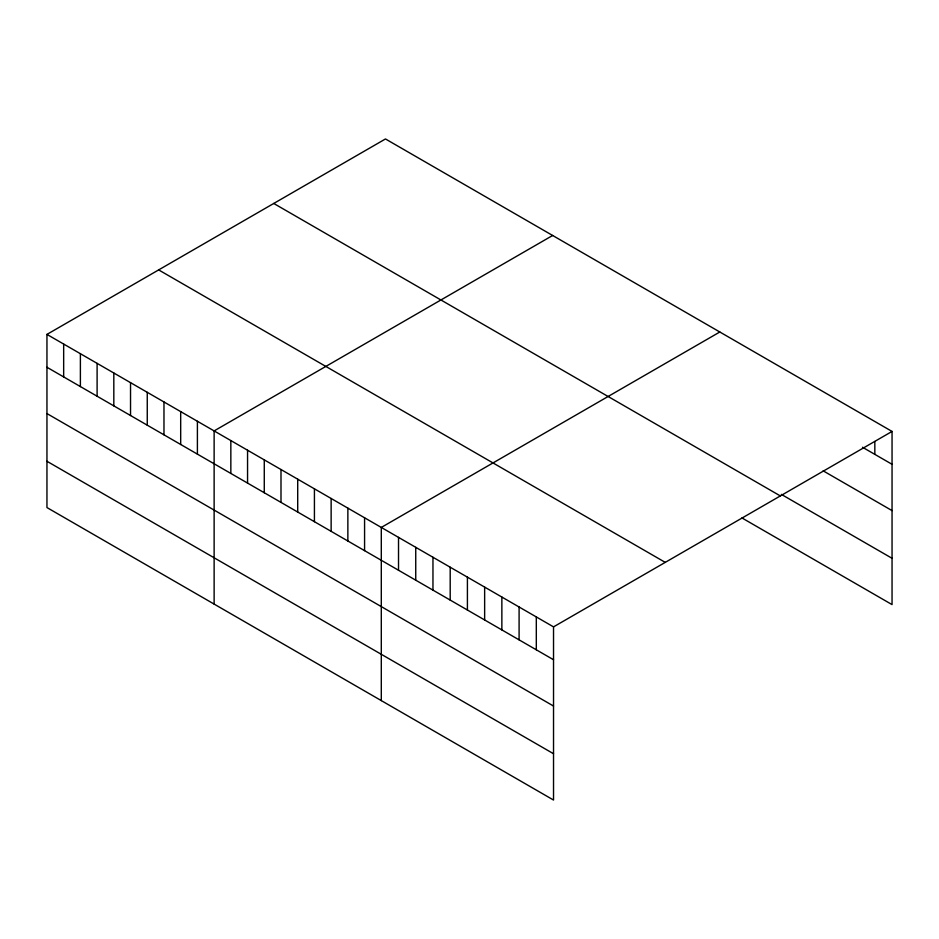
<?xml version="1.0" encoding="UTF-8"?>
<svg xmlns="http://www.w3.org/2000/svg" width="939" height="939" viewBox="0 0 939 939"><rect width="100%" height="100%" fill="white"/><g stroke="black" fill="none" stroke-linecap="round" stroke-linejoin="round"><path stroke-width="1.41" d="M46.95 334.401L553.529 626.876L553.529 800.04L46.95 507.565L46.95 334.401L385.471 138.96L892.05 431.435L892.05 604.599L741.951 517.941M552.637 235.478L214.127 430.919L214.127 604.082M719.814 331.995L381.293 527.436L381.293 700.6M553.529 626.876L892.05 431.435M862.518 447.257L892.05 464.3M823.151 470.826L892.05 510.605M781.33 494.372L892.05 558.294M273.754 203.458L780.344 495.933M158.656 269.904L665.246 562.379M46.95 367.266L553.529 659.741M46.95 413.571L553.529 706.046M46.95 461.272L553.529 753.735M874.831 441.494L874.831 454.359M536.31 616.935L536.31 649.8M519.091 606.993L519.091 639.858M501.86 597.051L501.86 629.916M484.641 587.098L484.641 619.963M467.411 577.156L467.411 610.021M450.192 567.215L450.192 600.08M432.961 557.273L432.961 590.138M415.742 547.32L415.742 580.196M398.523 537.378L398.523 570.243M364.578 517.788L364.578 550.653M347.864 508.128L347.864 541.005M331.138 498.48L331.138 531.345M314.424 488.832L314.424 521.697M297.71 479.183L297.71 512.048M280.996 469.523L280.996 502.388M264.27 459.875L264.27 492.74M247.556 450.227L247.556 483.092M230.841 440.567L230.841 473.444M197.401 421.271L197.401 454.136M180.687 411.622L180.687 444.487M163.973 401.962L163.973 434.827M147.259 392.314L147.259 425.179M130.533 382.666L130.533 415.531M113.819 373.006L113.819 405.883M97.104 363.358L97.104 396.223M80.39 353.71L80.39 386.575M63.664 344.061L63.664 376.926"/></g></svg>
